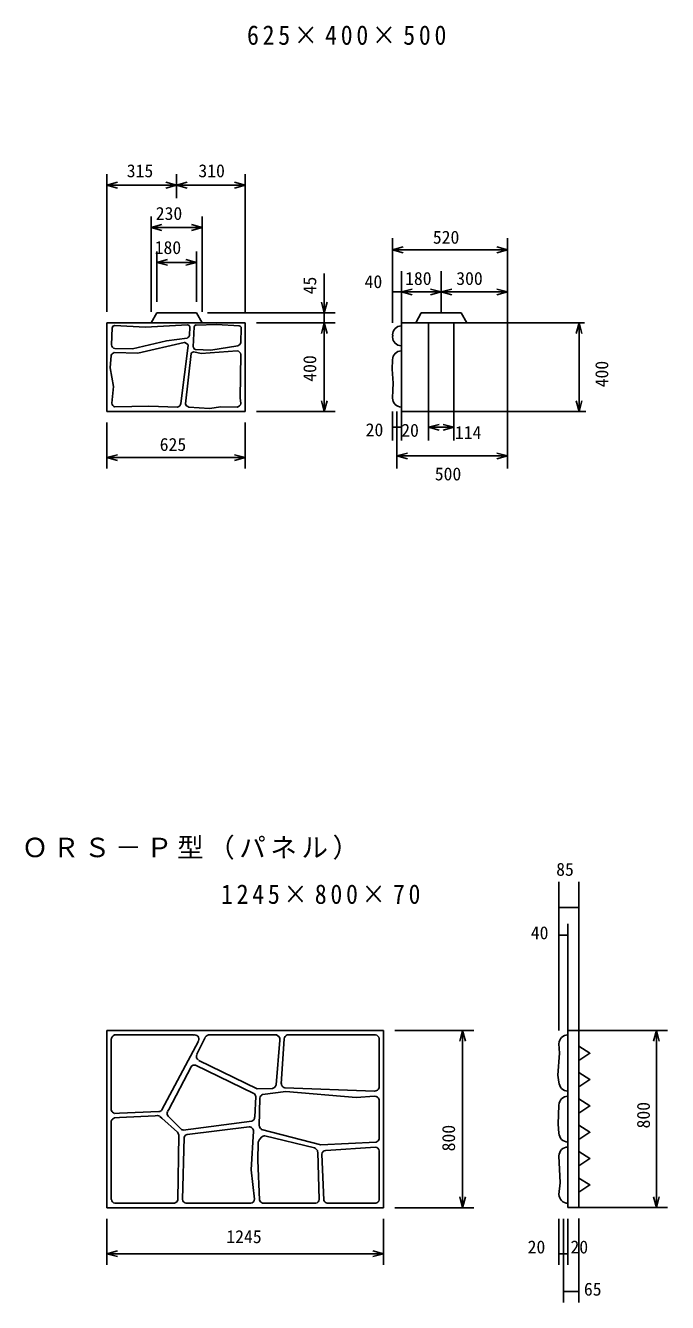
# Model space of a CAD drawing. Units: millimetres, scale not verified. Extents: x -9126 to 9476, y -6334 to 6177.
# Drawn here: x -2067 to 832, y -5543 to 225 of the extents above; entities that cross this region are included whole.
import ezdxf
from ezdxf.enums import TextEntityAlignment as Align

# ---------------------------------------------------------------- set-up
doc = ezdxf.new("R2010")
doc.units = ezdxf.units.MM
doc.header["$LTSCALE"] = 40
doc.layers.add('0-0', color=2, linetype='Continuous')
doc.styles.add('ＭＳ ゴシック', font='')
doc.styles.get('ＭＳ ゴシック').set_extended_font_data('MS Gothic')

msp = doc.modelspace()

# ---------------------------------------------------------------- linework, layer by layer
at = {"layer": '0-0', "color": 7}
for p, q in [((-1699.88, -1068.21), (-1699.88, -446.21)), ((-1384.88, -555.09), (-1384.88, -446.21)), ((-1074.88, -1068.21), (-1074.88, -446.21)), ((-1699.88, -496.21), (-1651.58, -483.27)), ((-1699.88, -496.21), (-1074.88, -496.21)), ((-1699.88, -496.21), (-1651.58, -509.15)), ((-1384.88, -496.21), (-1433.18, -483.27)), ((-1384.88, -496.21), (-1433.18, -509.15)), ((-1384.88, -496.21), (-1336.58, -483.27)), ((-1384.88, -496.21), (-1336.58, -509.15)), ((-1074.88, -496.21), (-1123.18, -483.27)), ((-1074.88, -496.21), (-1123.18, -509.15)), ((-1499.88, -1068.21), (-1499.88, -637.21)), ((-1499.88, -687.22), (-1451.59, -674.27)), ((-1499.88, -687.22), (-1269.88, -687.22)), ((-1499.88, -687.22), (-1451.59, -700.15)), ((-1269.88, -687.22), (-1318.17, -674.27)), ((-1269.88, -687.22), (-1318.17, -700.15)), ((-1269.88, -1068.21), (-1269.88, -637.21)), ((-409.63, -1118.21), (-409.63, -735.22)), ((110.37, -1118.21), (110.37, -735.22)), ((-1474.88, -1023.21), (-1474.88, -795.21)), ((-1294.89, -1023.21), (-1294.89, -795.21)), ((-409.63, -788.13), (-361.33, -775.19)), ((-409.63, -788.13), (110.37, -788.13)), ((-409.63, -788.13), (-361.33, -801.07)), ((110.37, -788.13), (62.08, -775.19)), ((110.37, -788.13), (62.08, -801.07)), ((-1474.88, -845.22), (-1426.58, -832.27)), ((-1474.88, -845.22), (-1294.89, -845.22)), ((-1474.88, -845.22), (-1426.58, -858.15)), ((-1294.89, -845.22), (-1343.18, -832.27)), ((-1294.89, -845.22), (-1343.18, -858.15)), ((-718.13, -895.67), (-718.13, -1518.22)), ((-369.63, -1118.21), (-369.63, -884.78)), ((-189.62, -1073.22), (-189.62, -884.78)), ((-409.63, -978.34), (110.37, -978.34)), ((-369.63, -978.34), (-321.33, -965.41)), ((-369.63, -978.34), (-321.33, -991.28)), ((-189.62, -978.34), (-237.92, -965.41)), ((-189.62, -978.34), (-237.92, -991.28)), ((-189.62, -978.34), (-141.33, -965.41)), ((-189.62, -978.34), (-141.33, -991.28)), ((110.37, -978.34), (62.08, -965.41)), ((110.37, -978.34), (62.08, -991.28)), ((-718.13, -1073.22), (-731.07, -1024.92)), ((-718.13, -1073.22), (-705.19, -1024.92)), ((-1244.76, -1073.22), (-668.13, -1073.22)), ((-1024.88, -1118.21), (-668.13, -1118.21)), ((-718.13, -1118.21), (-731.07, -1166.51)), ((-718.13, -1118.21), (-705.19, -1166.51)), ((432.87, -1118.21), (419.93, -1166.51)), ((432.87, -1118.21), (445.81, -1166.51)), ((432.87, -1118.21), (457.46, -1118.21)), ((-718.13, -1518.22), (-731.07, -1469.92)), ((-718.13, -1518.22), (-705.19, -1469.92)), ((432.87, -1518.22), (419.93, -1469.92)), ((432.87, -1518.22), (445.81, -1469.92)), ((-1024.88, -1518.22), (-668.13, -1518.22)), ((-409.63, -1518.22), (-409.63, -1649.21)), ((-389.62, -1518.22), (-389.62, -1776.61)), ((-369.63, -1518.22), (-369.63, -1649.21)), ((-246.63, -1518.22), (-246.63, -1649.21)), ((-132.62, -1518.22), (-132.62, -1649.21)), ((110.37, -1518.22), (305.46, -1518.22)), ((110.37, -1518.22), (110.37, -1776.61)), ((110.37, -1518.22), (305.46, -1518.22)), ((110.37, -1518.22), (432.87, -1518.22)), ((432.87, -1518.22), (463.46, -1518.22)), ((-1699.88, -1568.21), (-1699.88, -1776.37)), ((-1074.89, -1568.21), (-1074.89, -1776.37)), ((-409.63, -1589.75), (-369.63, -1589.75)), ((-246.63, -1589.75), (-198.33, -1576.81)), ((-246.63, -1589.75), (-132.62, -1589.75)), ((-246.63, -1589.75), (-198.33, -1602.69)), ((-132.62, -1589.75), (-180.92, -1576.81)), ((-132.62, -1589.75), (-180.92, -1602.69)), ((-389.62, -1649.21), (-389.62, -1666.18)), ((-1699.88, -1726.37), (-1651.58, -1713.43)), ((-1699.88, -1726.37), (-1074.89, -1726.37)), ((-1699.88, -1726.37), (-1651.58, -1739.31)), ((-1074.89, -1726.37), (-1123.18, -1713.43)), ((-1074.89, -1726.37), (-1123.18, -1739.31)), ((-389.62, -1718.82), (-341.33, -1705.88)), ((-389.62, -1718.82), (110.37, -1718.82)), ((-389.62, -1718.82), (-341.33, -1731.76)), ((110.37, -1718.82), (62.08, -1705.88)), ((110.37, -1718.82), (62.08, -1731.76)), ((432.21, -3642.37), (432.21, -4314.37)), ((342.21, -3759.06), (432.21, -3759.06)), ((382.21, -3914.37), (382.21, -3832.9)), ((342.21, -3882.9), (382.21, -3882.9)), ((382.21, -4314.37), (382.21, -3914.37)), ((-399.88, -4314.51), (-43.13, -4314.51)), ((-93.13, -4314.51), (-106.07, -4362.8)), ((-93.13, -4314.51), (-80.18, -4362.8)), ((-93.13, -4314.51), (-93.13, -5114.51)), ((432.21, -4314.37), (832.21, -4314.37)), ((782.21, -4314.37), (769.27, -4362.66)), ((782.21, -4314.37), (782.21, -5114.37)), ((782.21, -4314.37), (795.15, -4362.66)), ((-93.13, -5114.51), (-106.07, -5066.21)), ((-93.13, -5114.51), (-80.18, -5066.21)), ((782.21, -5114.37), (769.27, -5066.07)), ((782.21, -5114.37), (795.15, -5066.07)), ((-399.88, -5114.51), (-43.13, -5114.51)), ((432.21, -5114.37), (832.21, -5114.37)), ((-1699.88, -5164.51), (-1699.88, -5372.66)), ((-449.88, -5164.51), (-449.88, -5372.66)), ((342.21, -5164.37), (342.21, -5372.52)), ((382.21, -5164.37), (382.21, -5372.52)), ((432.21, -5542.57), (432.21, -5163.03)), ((-1699.88, -5322.66), (-1651.59, -5309.72)), ((-1699.88, -5322.66), (-449.88, -5322.66)), ((-1699.88, -5322.66), (-1651.59, -5335.61)), ((-449.88, -5322.66), (-498.18, -5309.72)), ((-449.88, -5322.66), (-498.18, -5335.61)), ((342.21, -5322.53), (382.21, -5322.53)), ((432.21, -5492.57), (362.21, -5492.57))]:
    msp.add_line(p, q, dxfattribs=at)
at = {"layer": '0-0'}
for p, q in [((-1474.88, -1073.22), (-1499.88, -1118.21)), ((-1474.88, -1073.22), (-1294.89, -1073.22)), ((-1294.89, -1073.22), (-1269.88, -1118.21)), ((-304.63, -1118.21), (-279.63, -1073.22)), ((-279.63, -1073.22), (-99.63, -1073.22)), ((-99.63, -1073.22), (-74.63, -1118.21)), ((-1699.88, -1118.21), (-1699.88, -1518.22)), ((-1699.88, -1118.21), (-1074.88, -1118.21)), ((-1679.15, -1216.77), (-1675.82, -1139.83)), ((-1325.4, -1136.32), (-1326.31, -1174.68)), ((-1310.05, -1226.6), (-1305.85, -1136.43)), ((-1296.38, -1127.74), (-1204.63, -1125.58)), ((-1204.63, -1125.58), (-1101.46, -1132.17)), ((-1102.01, -1131.94), (-1101.46, -1131.94)), ((-1093.07, -1140.98), (-1094.88, -1206.55)), ((-1074.88, -1118.21), (-1074.88, -1518.22)), ((-369.63, -1518.22), (-369.63, -1118.21)), ((-369.63, -1118.21), (110.37, -1118.21)), ((-246.63, -1518.22), (-246.63, -1118.21)), ((-132.62, -1518.22), (-132.62, -1118.21)), ((110.37, -1518.22), (110.37, -1118.21)), ((-1430.35, -1198.57), (-1584.69, -1235.82)), ((-1560.73, -1254.45), (-1350.13, -1207.07)), ((-1337.34, -1186.64), (-1430.35, -1198.57)), ((-1344.57, -1208.74), (-1334.74, -1215.29)), ((-1685.81, -1320.97), (-1681.02, -1265.44)), ((-1667.61, -1252.39), (-1560.73, -1254.45)), ((-1584.69, -1235.82), (-1663.59, -1234.03)), ((-1332.3, -1220.51), (-1365.42, -1481.58)), ((-1345.28, -1483.65), (-1319.74, -1256.73)), ((-1307.55, -1249.06), (-1273.34, -1257.11)), ((-1230.77, -1241.15), (-1299.97, -1238.84)), ((-1273.34, -1257.11), (-1112.2, -1244.4)), ((-1108.86, -1221.76), (-1230.77, -1241.15)), ((-1112.2, -1244.4), (-1112.19, -1244.4)), ((-1669.84, -1406.13), (-1685.81, -1320.97)), ((-1677.88, -1480.1), (-1669.84, -1406.13)), ((-1510.18, -1493.95), (-1663.71, -1498.04)), ((-1381.44, -1498.21), (-1510.18, -1493.95)), ((-1110.74, -1498.21), (-1110.73, -1498.21)), ((-1699.88, -1518.22), (-1074.88, -1518.22)), ((-369.63, -1518.22), (110.37, -1518.22)), ((-1699.88, -4314.51), (-449.88, -4314.51)), ((-449.88, -4314.51), (-449.88, -5114.51)), ((382.21, -4314.37), (382.21, -5114.37)), ((382.21, -4314.37), (432.21, -4314.37)), ((432.21, -4314.37), (432.21, -5114.37)), ((-1679.88, -4351.3), (-1679.88, -4650.13)), ((-1665.88, -4334.51), (-1308.78, -4334.51)), ((-1451.84, -4672.66), (-1286.4, -4361.89)), ((-1255.43, -4345.31), (-1293.58, -4421.62)), ((-1237.31, -4334.51), (-934.46, -4334.51)), ((-935.86, -4560.34), (-919.17, -4357.99)), ((-899.51, -4352.39), (-912.03, -4554.99)), ((-885.38, -4334.51), (-487.25, -4334.51)), ((-469.88, -4350.09), (-469.88, -4571.87)), ((-1319.33, -4478.37), (-1420.47, -4670.53)), ((-1299.25, -4470.46), (-1035.77, -4598.04)), ((-1285.05, -4449.08), (-1021.06, -4578.26)), ((-1032.25, -4706.14), (-1027.59, -4612.96)), ((-1021.06, -4578.26), (-951.57, -4575.79)), ((-996.78, -4603.68), (-892.11, -4590.26)), ((-896.21, -4572.89), (-491.02, -4587.81)), ((-892.11, -4590.26), (-574.24, -4617.25)), ((-574.24, -4617.25), (-490.91, -4611.12)), ((-1679.88, -4650.13), (-1679.88, -4675.07)), ((-1420.5, -4670.44), (-1426.35, -4680.75)), ((-1009.34, -4619.73), (-1011.79, -4744.17)), ((-469.88, -4627.31), (-469.88, -4802.85)), ((-1679.88, -4747.76), (-1679.88, -4723.04)), ((-1642.45, -4707.67), (-1665.92, -4709.2)), ((-1642.46, -4688.08), (-1664.7, -4688.84)), ((-1642.46, -4688.08), (-1465, -4680.61)), ((-1642.45, -4707.67), (-1481.57, -4699.1)), ((-1481.39, -4699.14), (-1471.73, -4698.78)), ((-1465, -4680.61), (-1462.96, -4680.53)), ((-1452.05, -4709.75), (-1460.78, -4701.97)), ((-1452.05, -4709.75), (-1381.66, -4773.11)), ((-1414.01, -4710.09), (-1423.75, -4701.05)), ((-1414.01, -4710.09), (-1362.58, -4761.53)), ((-1356.01, -4763.69), (-1045.23, -4723.77)), ((-1679.88, -4747.76), (-1679.88, -5077.11)), ((-1336.63, -4783.41), (-1057.77, -4748.89)), ((-1037.39, -4768.27), (-1048.05, -4944.12)), ((-1001.68, -4760.87), (-733.18, -4830.17)), ((-1375.05, -4787.27), (-1379.96, -5079.77)), ((-1358.42, -5077.84), (-1351.24, -4797.46)), ((-1016.01, -4818.07), (-1018.06, -4902.13)), ((-1010.91, -4806.81), (-999.81, -4794.52)), ((-986.44, -4790.04), (-762.1, -4844.76)), ((-733.18, -4830.17), (-483.85, -4818.06)), ((-711.52, -4855.89), (-486.79, -4840.77)), ((-1018.06, -4902.13), (-1011.05, -5079.77)), ((-747.68, -4863.45), (-740.68, -5077.83)), ((-729.52, -4872.22), (-720.28, -5079.94)), ((-469.88, -4856.59), (-469.88, -5078.85)), ((-1048.05, -4944.12), (-1032.84, -5076.61)), ((-1664.33, -5094.51), (-1397.05, -5094.51)), ((-1343.93, -5094.51), (-1049.97, -5094.51)), ((-996.86, -5094.51), (-756.44, -5094.51)), ((-704.68, -5094.51), (-485.73, -5094.51)), ((382.21, -5114.37), (432.21, -5114.37))]:
    msp.add_line(p, q, dxfattribs=at)
for points in [[(-1665.39, -1130.2), (-1526.15, -1136.84), (-1335.5, -1127.48)], [(-409.62, -1171.94), (-408.21, -1174.82), (-408.48, -1177.68), (-409.7, -1179.37), (-409.62, -1181.77)], [(-1094.78, -1260.82), (-1097.71, -1456.69), (-1094.88, -1482.55)], [(-409.62, -1284.4), (-411.89, -1327.17), (-406.73, -1390.85)], [(-406.73, -1390.85), (-408.45, -1421.82), (-409.62, -1458.21)], [(-1110.73, -1498.21), (-1185.53, -1496.61), (-1236.08, -1504.6), (-1329.69, -1498.21)], [(-1699.88, -4314.51), (-1699.88, -5114.51), (-449.88, -5114.51)], [(342.21, -4374.03), (344.81, -4417.25), (336.97, -4515.88), (342.21, -4547.67)], [(432.21, -4384.37), (482.21, -4416.86), (432.21, -4449.37)], [(432.21, -4503.37), (482.21, -4535.87), (432.21, -4568.37)], [(342.21, -4650.98), (338.09, -4736.68), (342.21, -4777.92)], [(432.21, -4622.37), (482.21, -4654.87), (432.21, -4687.36)], [(432.21, -4741.37), (482.21, -4773.87), (432.21, -4806.37)], [(342.21, -4880.56), (347.05, -5002.31), (342.21, -5054.37)], [(432.21, -4860.37), (482.21, -4892.87), (432.21, -4925.36)], [(432.21, -4981.89), (482.21, -5011.87), (432.21, -5044.37)]]:
    msp.add_lwpolyline(points, dxfattribs=at)
at = {"layer": '0-0', "color": 7}
for points in [[(110.37, -1118.21), (432.87, -1118.21), (432.87, -1518.22)], [(342.21, -4314.37), (342.21, -3914.37), (342.21, -3642.37)], [(362.21, -5164.37), (362.21, -5372.52), (362.21, -5542.57)]]:
    msp.add_lwpolyline(points, dxfattribs=at)
at = {"layer": '0-0'}
for centre, radius, start, end in [((-1665.86, -1140.26), 10, 84.29185, 186.58304), ((-1335.31, -1137.49), 10, 6.37865, 92.44359), ((-1296.07, -1137.61), 10, 92.26054, 172.68735), ((-1102.98, -1141.89), 10, 4.60251, 84.42128), ((-369.63, -1171.94), 40, 90, 180), ((-1350.08, -1217.06), 10, 55.99921, 90.31227), ((-1345.26, -1168.28), 20, 293.35143, 341.36812), ((-1114.48, -1202.58), 20, 286.33046, 348.53279), ((-369.63, -1181.77), 40, 180, 270), ((-1662, -1271.59), 20, 106.27148, 162.05153), ((-1659.28, -1214.5), 20, 186.51849, 257.54625), ((-1342.2, -1221.96), 10, 8.29071, 41.7361), ((-1306.64, -1264.03), 15, 93.51288, 150.85257), ((-1294.96, -1224.7), 15, 177.33739, 250.53189), ((-1114.48, -1264.27), 20, 9.9366, 83.42654), ((-369.63, -1284.4), 40, 90, 180), ((-1657.93, -1478.9), 20, 183.42627, 253.16599), ((-1385.2, -1478.57), 20, 280.80887, 351.34761), ((-1325.94, -1478.57), 20, 194.72478, 259.19113), ((-1114.48, -1478.57), 20, 280.78729, 348.4966), ((-369.63, -1458.21), 40, 180, 270), ((-1660.01, -4353.63), 20, 107.03438, 186.70071), ((-1304.47, -4354.03), 20, 340.89958, 103.91058), ((-1237.5, -4354.03), 20, 80.89696, 153.40482), ((-938.78, -4354.03), 20, 348.61212, 77.52431), ((-879.52, -4353.63), 20, 107.03438, 176.45993), ((-489.49, -4354.03), 20, 11.35864, 83.45766), ((382.21, -4374.03), 40, 90, 180), ((-1275.65, -4431.15), 20, 153.89445, 240.37773), ((-1303.66, -4490.01), 20, 77.26294, 143.41661), ((-892.11, -4553.32), 20, 168.12286, 258.16324), ((382.21, -4547.67), 40, 180, 270), ((-1047.55, -4614.2), 20, 3.53294, 53.90584), ((-989.51, -4622.32), 20, 111.30324, 172.60913), ((-955.42, -4556.16), 20, 281.06914, 347.94539), ((-489.49, -4567.93), 20, 262.84901, 348.64136), ((-489.49, -4631.24), 20, 11.35864, 94.05002), ((382.21, -4650.98), 40, 90, 180), ((-1660.64, -4728.49), 20, 105.3127, 164.19742), ((-1660.64, -4669.08), 20, 197.00383, 257.8669), ((-1471.64, -4718.66), 20, 57.04251, 91.93835), ((-1467.9, -4661.13), 20, 284.42245, 324.57307), ((-1408.02, -4688.72), 20, 156.9446, 218.97514), ((-1052.43, -4705.11), 20, 289.92546, 357.04597), ((-1395.4, -4787.5), 20, 2.1134, 47.87096), ((-1353.18, -4743.26), 20, 240.88455, 261.68791), ((-1331.67, -4802.92), 20, 105.00737, 164.37257), ((-1057.29, -4768.83), 20, 356.98105, 92.03323), ((-991.55, -4743.26), 20, 174.89238, 238.88521), ((382.21, -4777.92), 40, 180, 270), ((-996.01, -4820.38), 20, 137.6929, 173.40486), ((-987.17, -4810.03), 20, 87.92014, 129.18629), ((-489.48, -4860.56), 20, 9.9366, 83.42654), ((-489.48, -4798.87), 20, 286.33046, 348.53279), ((382.21, -4880.56), 40, 90, 180), ((-767.91, -4864.21), 20, 3.99335, 74.77098), ((-709.86, -4875.98), 20, 96.45561, 169.1772), ((-1052.83, -5074.86), 20, 277.63333, 359.10117), ((382.21, -5054.37), 40, 180, 270), ((-1660.01, -5074.86), 20, 186.97459, 257.32506), ((-1399.44, -5074.45), 20, 262.84161, 345.14067), ((-1338.55, -5074.86), 20, 188.37865, 253.49513), ((-991.54, -5074.45), 20, 194.49467, 253.32326), ((-760.19, -5074.86), 20, 280.80887, 351.34761), ((-700.93, -5074.86), 20, 194.72478, 259.19113), ((-489.48, -5074.86), 20, 280.78729, 348.4966)]:
    msp.add_arc(centre, radius, start, end, dxfattribs=at)

# ---------------------------------------------------------------- texts
at = {"layer": '0-0', "color": 7, "style": 'ＭＳ ゴシック'}
for s, rotation, p in [('315', 359.999, (-1610.18, -478.11)), ('310', 359.999, (-1286.66, -478.11)), ('520', 359.999, (-227.62, -778.21)), ('45', 90, (-736.64, -989.3)), ('40', 0.001, (-535.88, -978.8)), ('400', 90, (-736.64, -1384.01)), ('400', 90, (582.29, -1409.3)), ('500', 0.001, (-218.87, -1847.18)), ('85', 359.999, (329.56, -3633.1)), ('40', 359.998, (214.89, -3919.78)), ('800', 90, (770.34, -4756.63)), ('800', 90, (-109.68, -4860.16)), ('1245', 359.999, (-1160.47, -5292.11)), ('20', 359.998, (200.56, -5338.84)), ('20', 359.998, (394.07, -5338.84)), ('65', 359.998, (454.79, -5529.28))]:
    msp.add_text(s, height=58.65, rotation=rotation, dxfattribs=at).set_placement(p, align=Align.BOTTOM_LEFT)
for s, p in [('230', (-1479.3, -670.75)), ('180', (-1484.11, -824.77)), ('180', (-352.97, -964.36)), ('300', (-121.92, -964.36)), ('20', (-531.06, -1647.86)), ('20', (-370.48, -1650.08)), ('114', (-127.9, -1660.19)), ('625', (-1461.36, -1714.02))]:
    msp.add_text(s, height=58.65, dxfattribs=at).set_placement(p, align=Align.BOTTOM_LEFT)
at = {"layer": '0-0', "color": 7, "char_height": 87.98, "attachment_point": 7, "style": 'ＭＳ ゴシック'}
for s, insert in [('\\T1.31;\\W0.9;625×400×500', (-1067.07, 136.38)), ('\\T1.17;ＯＲＳ－Ｐ型（パネル）', (-2084.82, -3542.97)), ('\\T1.31;\\W0.9;1245×800×70', (-1184.29, -3743.63))]:
    msp.add_mtext(s, dxfattribs=dict(at, insert=insert))

doc.saveas('drawing.dxf')
